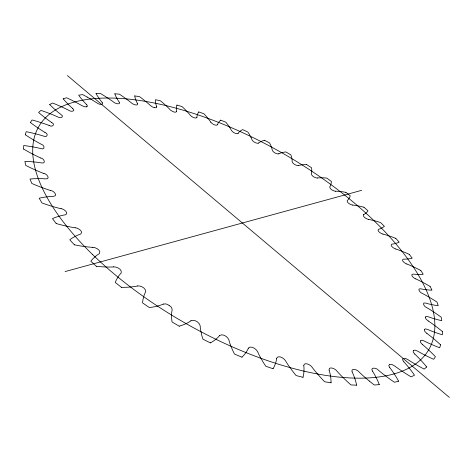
<?xml version="1.0" encoding="UTF-8"?>
<svg xmlns="http://www.w3.org/2000/svg" width="473" height="473" viewBox="0 0 473 473"><rect width="100%" height="100%" fill="white"/><g stroke="black" fill="none" stroke-linecap="round" stroke-linejoin="round"><path stroke-width="0.71" d="M196.975 117.387C196.082 119.149 191.63 117.02 190.276 115.252A57.292 21.847 26.8 0 0 187.976 112.556L184.866 109.293A89.527 34.695 26.3 0 0 182.034 106.567A233.94 102.097 29.7 0 0 176.884 105.071M23.656 149.125A233.94 102.097 29.7 0 1 23.709 145.542A111.256 53.455 25.1 0 1 28.93 146.234L35.315 147.345A71.34 33.27 24.7 0 1 40.743 148.557C45.177 150.402 44.97 145.069 41.252 144.247A79.086 32.655 25 0 1 25.329 134.775M276.569 358.197C278.449 354.614 284.149 358.327 285.621 360.917A72.807 34.967 34.3 0 0 288.471 365.446L292.444 370.95A109.281 51.161 34.7 0 0 296.122 375.556A233.94 102.097 29.7 0 0 303.081 377.312M424.358 329.746L424.766 331.325L426.817 333.353M424.382 329.646L425.304 328.859L427.598 329.421A61.023 24.33 33.9 0 0 432.316 331.372L437.838 333.364A90.917 35.617 33.4 0 0 442.308 334.772A233.94 102.097 29.7 0 0 442.456 331.52M217.55 124.783C216.191 126.137 212.152 124.133 210.798 122.205M25.288 134.799A233.94 102.097 29.7 0 1 26.192 131.701A109.612 51.527 24.7 0 1 31.508 132.824L37.958 134.438A70.116 31.969 24.5 0 1 43.386 136.041C47.111 138.146 49.015 133.747 44.935 132.357M248.266 348.128C250.98 345.219 256.2 348.767 257.631 351.717A73.717 36.125 33.8 0 0 259.724 356.163L262.828 361.638A110.966 53.106 34.4 0 0 265.82 366.268A233.94 102.097 29.7 0 0 273.128 368.745M420.414 340.909L420.544 342.422L422.383 344.486M420.473 340.791L421.709 340.193L424.186 340.992A62.33 25.27 34.2 0 0 429.094 343.368L434.918 345.893A92.767 36.882 33.8 0 0 439.683 347.75A233.94 102.097 29.7 0 0 440.605 344.787M238.173 133.386C236.435 134.444 232.604 132.345 231.433 130.418A55.69 20.859 27.6 0 0 230.02 127.941L227.927 124.878A86.589 32.82 27.1 0 0 225.923 122.276A233.94 102.097 29.7 0 0 220.696 120.136M219.466 335.54C222.718 333.353 227.702 336.605 228.914 339.927A74.468 37.142 33.2 0 0 230.168 344.19L232.296 349.506A112.432 54.927 34 0 0 234.502 354.052A233.94 102.097 29.7 0 0 241.981 357.204M413.355 350.576L413.154 351.977L414.762 354.1M413.449 350.475L414.992 350.085L417.618 351.132A63.695 26.293 34.4 0 0 422.649 353.934L428.686 356.985A94.742 38.283 34.1 0 0 433.682 359.297A233.94 102.097 29.7 0 0 435.42 356.701A87.15 39.785 34.9 0 0 422.436 344.462M258.654 143.112C256.727 143.839 253.037 141.882 251.985 139.789A55.087 20.499 28 0 0 251.021 137.454M363.506 214.695C362.277 216.498 366.469 219.082 368.562 219.437M190.891 320.729C194.409 319.222 199.387 322.154 200.191 325.808A75.053 37.982 32.4 0 0 200.552 329.782L201.628 334.813A113.656 56.565 33.4 0 0 202.97 339.165A233.94 102.097 29.7 0 0 210.432 342.919M403.102 358.51L402.553 359.764L403.877 361.91M403.203 358.451L405.006 358.256L407.809 359.563A65.097 27.404 34.7 0 0 412.864 362.767L419.019 366.339A96.817 39.827 34.4 0 0 424.163 369.1A233.94 102.097 29.7 0 0 426.747 366.947M49.647 104.58A233.94 102.097 29.7 0 1 52.633 103.025A103.699 45.55 24.4 0 1 57.718 105.124L63.743 107.832A66.013 28.161 24.6 0 1 68.674 110.256C70.447 112.101 76.372 111.374 72.777 108.524M278.834 153.855C276.581 154.369 273.098 152.229 272.288 150.278A54.62 20.221 28.5 0 0 271.762 148.055L270.722 145.312A84.419 31.502 27.9 0 0 269.569 142.935A233.94 102.097 29.7 0 0 264.448 140.25M163.28 304.044L166.011 303.908L169.027 305.274M389.64 364.447L388.723 365.517L389.728 367.651M389.811 364.393L391.928 364.482L394.724 366.013A66.516 28.593 34.8 0 0 399.709 369.59L405.858 373.652A98.963 41.506 34.6 0 0 411.061 376.845A233.94 102.097 29.7 0 0 414.496 375.207A90.036 42.972 34.4 0 0 403.954 361.904M65.091 271.585L361.656 190.329M86.488 106.827L87.523 106.1L86.618 104.533M86.648 106.786L84.62 106.78L81.87 105.633A64.6 27.002 24.8 0 0 77.229 103.037L71.5 100.099A101.541 43.64 24.6 0 0 66.634 97.781A233.94 102.097 29.7 0 0 63.116 98.833M298.498 165.538C296.122 165.804 292.61 163.593 292.119 161.665A54.289 20.026 28.9 0 0 292.054 159.632L291.545 157.089A83.644 31.041 28.3 0 0 290.83 154.86A233.94 102.097 29.7 0 0 285.834 151.939A67.87 25.152 30.9 0 0 278.763 153.802M137.324 285.923C140.729 285.461 146.204 288.087 145.607 291.995A75.686 38.969 30.5 0 0 144.17 295.122L143.059 299.232A115.317 58.989 31.8 0 0 142.568 302.886A233.94 102.097 29.7 0 0 149.397 307.556A92.489 46.141 26.2 0 0 163.374 304.127M317.478 178.043C315.012 178.002 311.565 176.015 311.34 173.857A54.099 19.919 29.3 0 0 311.731 172.095L311.76 169.772A83.082 30.71 28.8 0 0 311.488 167.714A233.94 102.097 29.7 0 0 306.652 164.586M113.65 266.837C116.819 266.707 122.572 269.433 121.153 273.134A75.745 39.058 29.5 0 0 118.835 275.777L116.671 279.283A115.749 59.663 30.8 0 0 115.276 282.464A233.94 102.097 29.7 0 0 121.514 287.401M335.605 191.269C333.294 191.009 329.728 189.23 329.77 186.859A54.052 19.89 29.8 0 0 330.609 185.327L331.177 183.264A82.734 30.509 29.2 0 0 331.348 181.396A233.94 102.097 29.7 0 0 326.719 178.079A69.218 25.95 31.8 0 0 317.413 177.984M92.791 247.278C95.694 247.308 101.813 250.489 99.289 253.711A75.627 38.869 28.5 0 0 96.226 255.751L93.075 258.595A115.903 59.923 29.8 0 0 90.828 261.244A233.94 102.097 29.7 0 0 96.338 266.323M352.651 205.099C350.653 204.756 346.567 202.757 347.217 200.511A54.153 19.949 30.2 0 0 348.506 199.234L349.618 197.448A82.604 30.438 29.7 0 0 350.245 195.798A233.94 102.097 29.7 0 0 345.858 192.322M75.166 227.738C77.844 227.809 84.07 231.622 80.564 234.111A75.331 38.414 27.6 0 0 76.815 235.56L72.789 237.706A115.796 59.746 28.8 0 0 69.768 239.781A233.94 102.097 29.7 0 0 74.438 244.866M154.689 107.702L156.492 107.738L156.776 106.744M154.576 107.678L152.46 106.957L150.426 105.562A59.379 23.201 26 0 0 147.233 102.724L143.148 99.395A93.122 37.131 25.6 0 0 139.541 96.658A233.94 102.097 29.7 0 0 134.681 95.907M61.058 208.658C63.648 208.717 69.602 213.252 65.28 214.837A74.864 37.71 26.7 0 0 60.958 215.694L56.175 217.131A115.418 59.149 27.8 0 0 52.485 218.615A233.94 102.097 29.7 0 0 56.228 223.581M382.959 234.117C381.362 233.715 376.549 231.096 378.441 229.281A54.767 20.309 31.1 0 0 380.617 228.577L382.811 227.436A83 30.662 30.5 0 0 384.348 226.289A233.94 102.097 29.7 0 0 380.594 222.576A72.446 27.972 33 0 0 368.514 219.377M50.623 190.459C53.283 190.495 58.51 195.739 53.632 196.307A74.22 36.799 26 0 0 48.861 196.585L43.457 197.324A114.768 58.161 26.9 0 0 39.206 198.222A233.94 102.097 29.7 0 0 41.985 202.964A86.021 38.65 24.5 0 0 61.076 208.735M395.836 249.046C394.169 248.632 389.332 245.522 391.821 244.139A55.282 20.617 31.5 0 0 394.429 243.761L397.16 242.986A83.52 30.97 31 0 0 399.153 242.123A233.94 102.097 29.7 0 0 395.795 238.345M49.115 125.457C52.024 127.686 55.867 124.334 51.622 122.418M43.906 173.479C46.809 173.597 50.794 179.285 45.704 178.895A73.41 35.729 25.4 0 0 40.595 178.628L34.724 178.699A113.857 56.843 26.2 0 0 30.03 179.031A233.94 102.097 29.7 0 0 31.833 183.459A84.33 37.054 24.5 0 0 50.629 190.524M409.257 254.35A233.94 102.097 29.7 0 1 412.178 258.163A84.259 31.407 31.4 0 1 409.73 258.707L406.473 259.086A55.938 21.007 31.9 0 1 403.445 259.127C400.312 259.908 405.201 263.698 406.833 264.035M40.832 158.006C44.155 158.372 46.395 164.149 41.447 162.901A72.446 34.535 25 0 0 36.125 162.138L29.929 161.589A112.68 55.246 25.5 0 0 24.915 161.382A233.94 102.097 29.7 0 0 25.767 165.414A82.586 35.505 24.6 0 0 43.894 173.538M415.791 278.922C414.094 278.65 409.458 274.222 413.095 274.068A56.725 21.492 32.4 0 0 416.518 274.387L420.296 274.435A85.205 31.975 31.8 0 0 423.187 274.234A233.94 102.097 29.7 0 0 420.769 270.426M87.245 97.101L92.625 100.217A63.205 25.92 25 0 1 96.935 102.919C98.142 104.326 104.403 105.674 102.227 102.44M169.103 305.322L171.533 307.379L172.19 309.644A75.455 38.603 31.5 0 0 171.64 313.286L171.622 317.903A114.62 57.937 32.6 0 0 172.054 321.959A233.94 102.097 29.7 0 0 179.291 326.228M428.195 320.972L425.996 319.05L425.304 317.418M369.271 381.037L363.542 376.147A69.277 31.123 34.9 0 1 359.048 371.955C357.683 369.691 350.558 367.48 352.072 371.955M67.468 75.615L449.35 397.385M119.302 102.168C120.781 105.225 114.803 103.451 113.615 102.097A61.857 24.927 25.3 0 0 109.612 99.283L104.634 96.049A97.213 40.128 25 0 0 100.335 93.441A233.94 102.097 29.7 0 0 96.001 93.542M372.399 371.069C369.768 366.711 377.005 367.864 378.424 370.217A67.917 29.834 34.9 0 0 383.225 374.131L389.232 378.637A101.133 43.297 34.8 0 0 394.387 382.237A233.94 102.097 29.7 0 0 398.662 381.185M137.572 103.622C138.335 106.484 132.73 104.35 131.464 102.96A60.574 24.017 25.7 0 0 127.911 100.152L123.358 96.847A95.12 38.561 25.2 0 0 119.397 94.157A233.94 102.097 29.7 0 0 114.768 93.82M251.021 137.46L249.454 134.539A85.4 32.093 27.5 0 0 247.87 132.038A233.94 102.097 29.7 0 0 242.679 129.614A67.219 24.767 30.1 0 0 238.102 133.321M329.019 370.099C328.569 365.83 335.528 368.739 336.859 371.045A70.566 32.43 34.8 0 0 340.927 375.438L346.224 380.635A105.408 47.152 35 0 0 350.901 384.892A233.94 102.097 29.7 0 0 356.713 385.188M176.642 111.332C176.015 113.532 171.415 111.19 170.061 109.659A58.28 22.479 26.4 0 0 167.336 106.892L163.729 103.575A91.254 35.842 25.9 0 0 160.501 100.832A233.94 102.097 29.7 0 0 155.469 99.697A68.029 25.24 28.3 0 0 156.675 106.685M303.69 365.517C304.405 361.561 310.826 364.955 312.221 367.379A71.748 33.725 34.6 0 0 315.739 371.89L320.446 377.294A107.418 49.162 34.9 0 0 324.691 381.77A233.94 102.097 29.7 0 0 331.141 382.793M425.298 317.271L425.925 316.36L428.012 316.691A59.793 23.479 33.5 0 0 432.47 318.217L437.626 319.689A89.22 34.494 33.1 0 0 441.747 320.664A233.94 102.097 29.7 0 0 441.173 317.182A82.06 35.055 34.8 0 0 426.699 307.568C424.417 307.284 421.378 301.75 425.594 303.063A58.658 22.728 33.1 0 0 429.744 304.169L434.474 305.144A87.694 33.518 32.7 0 0 438.217 305.706A233.94 102.097 29.7 0 0 436.969 302.058A80.298 33.613 34.6 0 0 422.478 293.467C420.527 293.278 416.542 288.181 420.55 288.778A57.629 22.065 32.8 0 0 424.352 289.488L428.621 289.984A86.352 32.678 32.2 0 0 431.944 290.15A233.94 102.097 29.7 0 0 430.087 286.396M379.334 384.59A233.94 102.097 29.7 0 1 374.255 384.992A103.297 45.189 34.9 0 1 369.271 381.037M30.378 122.56A233.94 102.097 29.7 0 1 32.063 119.971A107.779 49.535 24.5 0 1 37.385 121.478L43.788 123.524A68.804 30.662 24.5 0 1 49.115 125.457M198.701 111.918A233.94 102.097 29.7 0 1 203.91 113.751A87.966 33.689 26.7 0 1 206.334 116.423L208.942 119.604A56.429 21.309 27.2 0 1 210.798 122.205M363.885 207.192A233.94 102.097 29.7 0 1 367.976 210.804A82.692 30.485 30.1 0 1 366.894 212.211L365.245 213.69A54.389 20.085 30.7 0 1 363.506 214.695M258.595 143.047A67.462 24.909 30.5 0 1 264.502 140.292M217.474 124.718A67.16 24.732 29.6 0 1 220.755 120.172M196.892 117.345A67.272 24.797 29.2 0 1 198.761 111.953M176.553 111.297A67.562 24.968 28.8 0 1 176.949 105.101M137.483 103.599A68.668 25.625 27.9 0 1 134.746 95.93M119.22 102.15A69.472 26.11 27.5 0 1 114.833 93.843M102.144 102.428A70.442 26.707 27.1 0 1 96.072 93.559M87.245 97.101A99.365 41.825 24.7 0 0 82.645 94.612A233.94 102.097 29.7 0 0 78.678 95.179A71.571 27.41 26.7 0 0 86.541 104.533M72.7 108.53A72.842 28.232 26.3 0 1 63.181 98.839M49.706 104.58A74.243 29.166 25.9 0 0 60.934 114.49C64.978 116.742 60.106 118.983 57.647 116.861A67.426 29.391 24.5 0 0 52.485 114.649L46.23 112.243A105.792 47.525 24.4 0 0 40.997 110.41A233.94 102.097 29.7 0 0 38.615 112.479A75.769 30.219 25.6 0 0 51.563 122.442M44.888 132.387A77.389 31.384 25.2 0 1 30.432 122.548M40.808 158.053A80.824 34.032 24.7 0 1 23.691 149.101M75.201 227.815A87.617 40.27 24.6 0 1 56.222 223.528M92.844 247.361A89.095 41.878 24.8 0 1 74.415 244.807M113.715 266.92A90.414 43.427 25.1 0 1 96.309 266.258M137.407 286.005A91.549 44.87 25.6 0 1 121.472 287.336M190.997 320.806A93.216 47.194 27 0 1 179.226 326.163M219.578 335.617A93.731 47.968 27.9 0 1 210.355 342.86M248.378 348.193A94.021 48.435 28.8 0 1 241.904 357.145M276.681 358.25A94.097 48.553 29.9 0 1 273.045 368.692M303.808 365.611A93.956 48.329 30.9 0 1 302.998 377.265M329.143 370.188A93.601 47.767 31.8 0 1 331.059 382.752M352.172 371.979A93.021 46.904 32.7 0 1 356.63 385.152M372.493 371.08A92.229 45.78 33.4 0 1 379.257 384.567M389.817 367.651A91.23 44.45 34 0 1 398.591 381.167M414.827 354.082A88.664 41.399 34.7 0 1 426.687 366.947M426.859 333.323A85.518 38.165 34.9 0 1 440.564 344.799M428.219 320.936A83.81 36.581 34.9 0 1 442.426 331.538M415.779 278.869A78.565 32.265 34.4 0 1 430.075 286.431M406.815 263.981A76.892 31.023 34.1 0 1 420.769 270.461M395.806 248.993A75.296 29.888 33.7 0 1 409.269 254.385M382.97 234.07A73.812 28.877 33.4 0 1 395.806 238.38M352.645 205.046A71.216 27.186 32.6 0 1 363.908 207.233M335.546 191.21A70.134 26.512 32.2 0 1 345.893 192.363M298.428 165.479A68.461 25.495 31.4 0 1 306.693 164.628M92.401 254.356A224.645 97.911 29.7 0 0 428.296 350.458A224.645 97.911 29.7 0 0 180.662 109.476A224.645 97.911 29.7 0 0 92.401 254.356"/></g></svg>
